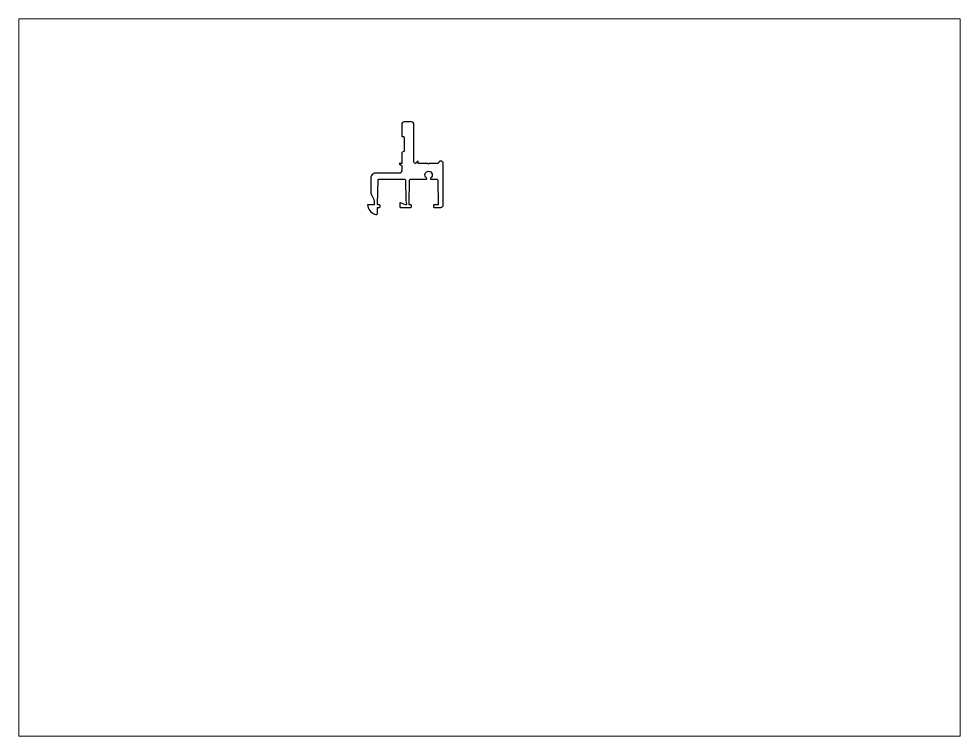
# Paper-space layout 'Layout1' of a CAD drawing. Extents: x 27 to 240, y 20 to 183.
# The model-space entities are those that its viewports show. They can reach past a viewport. Long polylines and large blocks are cut down to what shows.
import ezdxf

# ---------------------------------------------------------------- set-up
doc = ezdxf.new("R2010")
doc.units = 0
doc.header["$LTSCALE"] = 15
doc.layers.get('0').update_dxf_attribs({"linetype": 'CONTINUOUS'})

msp = doc.modelspace()

# ---------------------------------------------------------------- linework, layer by layer
at = {"color": 0, "linetype": 'CONTINUOUS', "ltscale": 0.05}
msp.add_lwpolyline([(165.24, 218), (161.24, 218), (161.24, 219), (160.39, 218.15, -0.668179), (159.54, 218.51), (159.54, 234, 0.414214), (158.54, 235), (155.54, 235, 0.414214), (154.54, 234), (154.54, 229.3, 0.414214), (154.84, 229), (155.24, 229, -0.414214), (155.54, 228.7), (155.54, 223.19, -0.284079), (155.37, 222.92), (154.7, 222.58, 0.284079), (154.54, 222.32), (154.54, 218.01), (153.54, 218.01), (154.54, 217.01), (154.54, 215, -0.414214), (153.54, 214), (143.84, 214, 0.414214), (141.84, 212), (141.84, 206.85, 0.084368), (142.12, 205.2), (143.24, 203), (143.24, 201), (140.54, 201.1), (140.66, 200.5, 0.289259), (143.97, 197.02, 0.488989), (144.59, 197.5), (144.59, 199.7, -0.414214), (144.89, 200), (145.39, 200, 0.414214), (145.69, 200.3), (145.69, 200.7, 0.414214), (145.39, 201), (144.9, 201, -0.421203), (144.6, 201.31), (144.83, 211.21, -0.407258), (145.13, 211.5), (155.75, 211.5, -0.407258), (156.05, 211.21), (156.24, 203), (156.54, 201.35, -0.67339), (156.07, 201.06), (154.02, 201.9), (153.74, 201.9), (153.74, 200.3, 0.414214), (154.04, 200), (158.24, 200, 0.414214), (158.54, 200.3), (158.54, 200.7, 0.414214), (158.24, 201), (157.85, 201, -0.421203), (157.55, 201.31), (157.78, 211.21, -0.407258), (158.08, 211.5), (164.49, 211.5, 0.414214), (164.79, 211.8), (164.79, 211.84, 0.241531), (164.66, 212.08, -3.106685), (166.41, 212.08, 0.241531), (166.29, 211.84), (166.29, 211.8, 0.414214), (166.59, 211.5), (169, 211.5, -0.407258), (169.3, 211.21), (169.54, 201), (167.84, 201, 0.414214), (167.54, 200.7), (167.54, 200.3, 0.414214), (167.84, 200), (170.54, 200, 0.414214), (171.54, 201), (171.54, 218, 1), (169.54, 218), (165.84, 218), (165.54, 217.7)], format="xyb", close=True, dxfattribs=at)

psp = doc.layouts.get("Layout1")

# ---------------------------------------------------------------- viewports
at = {"layer": '0', "color": 0, "linetype": 'BYBLOCK', "ltscale": 0.05}
psp.add_viewport(center=(133.35, 101.6), size=(213.36, 162.56), view_center_point=(190.51, 130.3), view_height=293.8955, dxfattribs=at)

doc.saveas('drawing.dxf')
